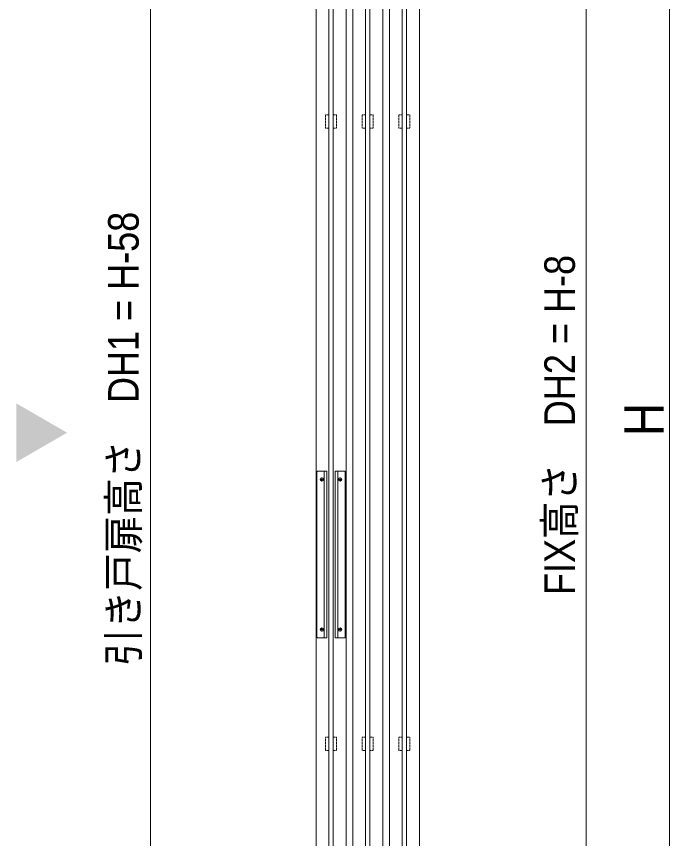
# Model space of a CAD drawing. Units: millimetres, scale not verified. Extents: x -6062 to 6062, y -3045 to 3045.
# Drawn here: x -819 to -36, y -1327 to -342 of the extents above; entities that cross this region are included whole.
import ezdxf
from ezdxf.enums import TextEntityAlignment as Align

# ---------------------------------------------------------------- set-up
doc = ezdxf.new("R2010")
doc.units = ezdxf.units.MM
doc.header["$LTSCALE"] = 20
doc.linetypes.add('DASHED1', pattern=[1.8, 1.2, -0.6])
for name, color, linetype, lineweight in [('0-0_2寸法-3', 7, 'Continuous', 9), ('0-1_3一般', 7, 'Continuous', 9), ('0-3_2寸法-1', 7, 'Continuous', 9)]:
    doc.layers.add(name, color=color, linetype=linetype, lineweight=lineweight)
doc.styles.add('ＭＳ Ｐゴシック', font='')
doc.styles.get('ＭＳ Ｐゴシック').set_extended_font_data('MS PGothic')

# ---------------------------------------------------------------- blocks, each defined once
blk = doc.blocks.new('グループ-2')
at = {"layer": '0-1_3一般'}
for p, q in [((27429.3, -39680), (27429.3, 6100)), ((28149.3, 6100), (28149.3, -39680))]:
    blk.add_line(p, q, dxfattribs=at)
blk = doc.blocks.new('グループ-3')
at = {"layer": '0-1_3一般'}
for p, q in [((27739.3, -39220), (27739.3, 5580)), ((27839.3, 5580), (27839.3, -39220))]:
    blk.add_line(p, q, dxfattribs=at)
blk = doc.blocks.new('グループ-8')
at = {"layer": '0-1_3一般'}
blk.add_lwpolyline([(26549.3, 6100), (27269.3, 6100), (27269.3, -39680), (26549.3, -39680)], close=True, dxfattribs=at)
blk = doc.blocks.new('グループ-10')
at = {"layer": '0-1_3一般'}
for p, q in [((26572.3, -17760), (26572.3, -21720)), ((26692.3, -17984), (26692.3, -17896)), ((26742.3, -21740), (26742.3, -17740)), ((27076.3, -17740), (27076.3, -21740)), ((27126.3, -17896), (27126.3, -17984)), ((27246.3, -21720), (27246.3, -17760)), ((26648.3, -17940), (26736.3, -17940)), ((27082.3, -17940), (27170.3, -17940)), ((26648.3, -21540), (26736.3, -21540)), ((26692.3, -21584), (26692.3, -21496)), ((27082.3, -21540), (27170.3, -21540)), ((27126.3, -21496), (27126.3, -21584))]:
    blk.add_line(p, q, dxfattribs=at)
for points in [[(26592.3, -21740), (26812.3, -21740), (26812.3, -17740), (26592.3, -17740)], [(27226.3, -17740), (27006.3, -17740), (27006.3, -21740), (27226.3, -21740)]]:
    blk.add_lwpolyline(points, dxfattribs=at)
for centre in [(26692.3, -17940), (27126.3, -17940), (26692.3, -21540), (27126.3, -21540)]:
    blk.add_circle(centre, 40, dxfattribs=at)
for centre, start, end in [((26592.3, -17760), 135, 180), ((26592.3, -17760), 90, 135), ((27226.3, -17760), 45, 90), ((27226.3, -17760), 0, 45), ((26592.3, -21720), 180, 225), ((26592.3, -21720), 225, 270), ((27226.3, -21720), 270, 315), ((27226.3, -21720), 315, 0)]:
    blk.add_arc(centre, 20, start, end, dxfattribs=at)
blk = doc.blocks.new('グループ-14')
at = {"layer": '0-1_3一般'}
blk.add_lwpolyline([(26959.3, 5580), (26959.3, -39220), (26859.3, -39220), (26859.3, 5580)], close=True, dxfattribs=at)
blk = doc.blocks.new('グループ-17')
at = {"layer": '0-1_3一般'}
blk.add_lwpolyline([(28719.3, 5960), (28719.3, -39120), (28619.3, -39120), (28619.3, 5960)], close=True, dxfattribs=at)
blk = doc.blocks.new('グループ-21')
at = {"layer": '0-1_3一般'}
blk.add_lwpolyline([(29029.3, 6840), (29029.3, -40000), (28309.3, -40000), (28309.3, 6840)], close=True, dxfattribs=at)
blk = doc.blocks.new('グループ-34')
at = {"layer": '0-1_3一般', "linetype": 'DASHED1'}
for points in [[(26779.3, -9200), (26859.3, -9200), (26859.3, -9520), (26779.3, -9520)], [(26959.3, -9200), (27039.3, -9200), (27039.3, -9520), (26959.3, -9520)], [(27659.3, -9200), (27739.3, -9200), (27739.3, -9520), (27659.3, -9520)], [(27839.3, -9200), (27919.3, -9200), (27919.3, -9520), (27839.3, -9520)], [(28539.3, -9200), (28619.3, -9200), (28619.3, -9520), (28539.3, -9520)], [(28719.3, -9200), (28799.3, -9200), (28799.3, -9520), (28719.3, -9520)], [(26779.3, -24120), (26859.3, -24120), (26859.3, -24440), (26779.3, -24440)], [(26959.3, -24120), (27039.3, -24120), (27039.3, -24440), (26959.3, -24440)], [(27659.3, -24120), (27739.3, -24120), (27739.3, -24440), (27659.3, -24440)], [(27839.3, -24120), (27919.3, -24120), (27919.3, -24440), (27839.3, -24440)], [(28539.3, -24120), (28619.3, -24120), (28619.3, -24440), (28539.3, -24440)], [(28719.3, -24120), (28799.3, -24120), (28799.3, -24440), (28719.3, -24440)]]:
    blk.add_lwpolyline(points, close=True, dxfattribs=at)
at = {"layer": '0-1_3一般'}
for name in ['グループ-21', 'グループ-8', 'グループ-2', 'グループ-17', 'グループ-14', 'グループ-3', 'グループ-10']:
    blk.add_blockref(name, (0, 0), dxfattribs=at)
blk = doc.blocks.new('グループ-35')
at = {"layer": '0-1_3一般'}
blk.add_blockref('グループ-34', (0, 0), dxfattribs=at)

msp = doc.modelspace()

# ---------------------------------------------------------------- linework, layer by layer
at = {"layer": '0-0_2寸法-3'}
msp.add_solid([(-819.28, -805.93), (-758.54, -841), (-819.28, -876.07)], dxfattribs=at)
at = {"layer": '0-3_2寸法-1'}
for p, q in [((-36.04, -1987.29), (-36.04, 337.29)), ((-136.04, -1987.29), (-136.04, 329.29)), ((-658.54, 292.29), (-658.54, -1974.29))]:
    msp.add_line(p, q, dxfattribs=at)

# ---------------------------------------------------------------- block references
at = {"layer": '0-1_3一般', "xscale": 0.05, "yscale": 0.05}
msp.add_blockref('グループ-35', (-1787.5, 0), dxfattribs=at)

# ---------------------------------------------------------------- texts
at = {"layer": '0-3_2寸法-1', "style": 'ＭＳ Ｐゴシック', "width": 0.9}
for s, height, p in [('引き戸扉高さ\u3000DH1 = H-58', 36.69, (-661.65, -1120.73)), ('FIX高さ\u3000DH2 = H-8', 36.69, (-138.58, -1035.54)), ('H', 47.17, (-28.96, -845.25))]:
    msp.add_text(s, height=height, rotation=90, dxfattribs=at).set_placement(p, align=Align.BOTTOM_LEFT)

doc.saveas('drawing.dxf')
